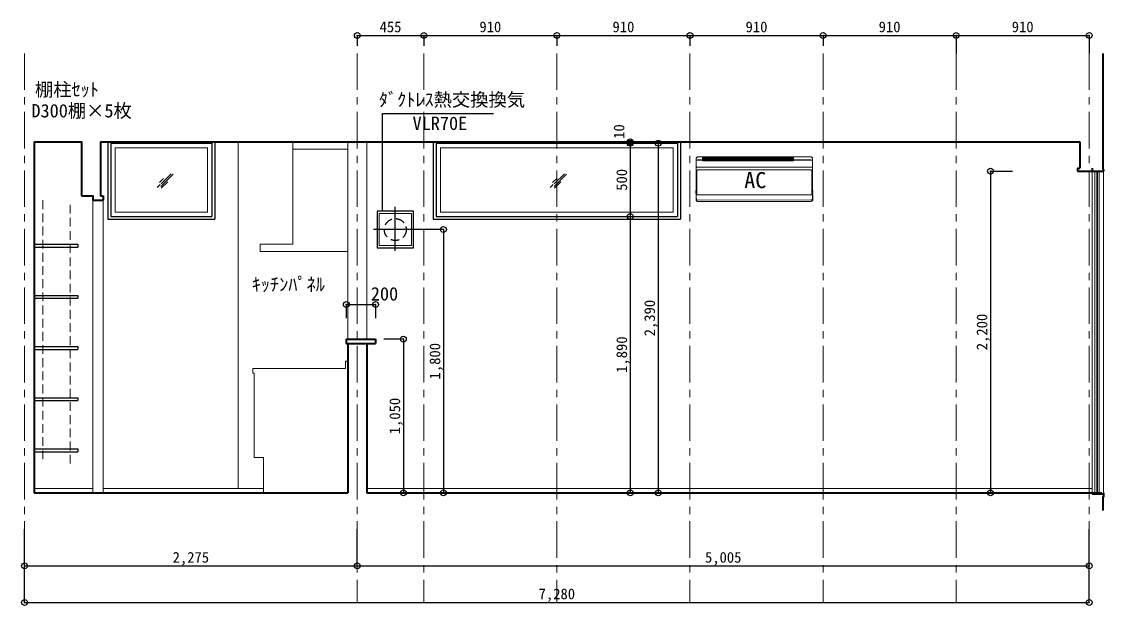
# Model space of a CAD drawing. Units: millimetres at full size, sheet at 1:50. Extents: x -31113 to 29332, y -20209 to 31249.
# Drawn here: x 16286 to 23683, y 2433 to 6425 of the extents above; entities that cross this region are included whole.
import ezdxf
from ezdxf.enums import TextEntityAlignment as Align

# ---------------------------------------------------------------- set-up
doc = ezdxf.new("R2010")
doc.units = ezdxf.units.MM
doc.header["$LTSCALE"] = 50
doc.header["$PDMODE"] = 32
doc.header["$PDSIZE"] = 40
doc.linetypes.add('CHAIN1', pattern=[8, 5, -1, 1, -1])
doc.linetypes.add('DASHED1', pattern=[1.8, 1.2, -0.6])
for name, color, linetype, lineweight in [('B-1_通り芯・通り番号', 1, 'CHAIN1', 18), ('B-2_柱(黄)', 4, 'Continuous', 9), ('B-3_仕上線(黄)', 3, 'Continuous', 40), ('B-4_下地・間柱(水色)', 4, 'DASHED1', 9), ('B-6_住宅設備・造作', 1, 'Continuous', 18), ('B-A_文字', 7, 'Continuous', 25), ('B-F_寸法・方位', 7, 'Continuous', 25)]:
    doc.layers.add(name, color=color, linetype=linetype, lineweight=lineweight)
doc.styles.add('ＭＳ ゴシック', font='')
doc.styles.get('ＭＳ ゴシック').set_extended_font_data('MS Gothic')

msp = doc.modelspace()

# ---------------------------------------------------------------- linework, layer by layer
at = {"layer": 'B-1_通り芯・通り番号'}
for p, q in [((16306.34, 6208.04), (16306.34, 2453.29)), ((16306.34, 6208.04), (16306.34, 2453.29)), ((18581.34, 6208.04), (18581.34, 2453.29)), ((19036.34, 6208.04), (19036.34, 2453.29)), ((19946.34, 6208.04), (19946.34, 2453.29)), ((20856.34, 6208.04), (20856.34, 2453.29)), ((21766.34, 6208.04), (21766.34, 2453.29)), ((22676.34, 6208.04), (22676.34, 2453.29)), ((23586.34, 6208.04), (23586.34, 2453.29))]:
    msp.add_line(p, q, dxfattribs=at)
at = {"layer": 'B-2_柱(黄)'}
for p, q in [((17256.88, 5353.2), (17228.64, 5324.97)), ((17323.55, 5382.78), (17238.57, 5297.8)), ((17309.03, 5384.93), (17239.34, 5315.24)), ((17285.38, 5330.62), (17241.55, 5286.79)), ((19945.55, 5353.2), (19917.31, 5324.97)), ((20012.22, 5382.78), (19927.24, 5297.8)), ((19997.7, 5384.93), (19928.01, 5315.24)), ((19974.04, 5330.62), (19930.21, 5286.79)), ((17233.22, 5311.8), (17211.98, 5290.56)), ((19921.89, 5311.8), (19900.65, 5290.56))]:
    msp.add_line(p, q, dxfattribs=at)
at = {"layer": 'B-3_仕上線(黄)'}
for p, q in [((23678.84, 6208.04), (23678.84, 5414.87)), ((16371.34, 5603.29), (16371.34, 3203.29)), ((16371.34, 5603.29), (16371.34, 3203.29)), ((16826.34, 5603.29), (16826.34, 5233.29)), ((16826.34, 5603.29), (23521.34, 5603.29)), ((23521.34, 5603.29), (23521.34, 5423.29)), ((23506.34, 5423.29), (23521.34, 5423.29)), ((23506.34, 5423.29), (23506.34, 5403.29)), ((23506.34, 5403.29), (23682.84, 5403.29)), ((23606.34, 5423.29), (23606.34, 5403.29)), ((23682.84, 5413.8), (23678.84, 5414.87)), ((23682.84, 5413.8), (23682.84, 5403.29)), ((16773.97, 5203.29), (16843.97, 5203.29)), ((16826.34, 5233.29), (16843.97, 5233.29)), ((16843.97, 5233.29), (16843.97, 5203.29)), ((18506.34, 4253.29), (18506.34, 4223.29)), ((18506.34, 4253.29), (18706.34, 4253.29)), ((18506.34, 4223.29), (18706.34, 4223.29)), ((18516.34, 4223.29), (18516.34, 3203.29)), ((18646.34, 4223.29), (18646.34, 3203.29)), ((18706.34, 4253.29), (18706.34, 4223.29)), ((16371.34, 3203.29), (17204.63, 3203.29)), ((17204.63, 3203.29), (18516.34, 3203.29)), ((18646.34, 3203.29), (23671.34, 3203.29)), ((23606.34, 3203.29), (23606.34, 3196.95)), ((23606.34, 3196.95), (23682.84, 3196.95)), ((23632.63, 3203.33), (23632.63, 3196.95)), ((23649.82, 3203.33), (23649.82, 3196.95)), ((23682.84, 3203.29), (23682.84, 3173.79))]:
    msp.add_line(p, q, dxfattribs=at)
at = {"layer": 'B-3_仕上線(黄)', "color": 1, "lineweight": 18}
for p, q in [((23606.34, 5403.29), (23606.34, 3203.29)), ((23682.84, 5403.29), (23682.84, 3196.95)), ((23625.3, 5398.86), (23625.3, 3199.81)), ((23637.63, 5398.86), (23625.3, 5398.86)), ((23637.63, 3199.81), (23637.63, 5398.86)), ((23642.49, 5398.86), (23642.49, 3199.81)), ((23654.83, 3199.81), (23654.83, 5398.86)), ((16773.97, 5203.29), (16773.97, 3203.29)), ((16843.97, 5203.29), (16843.97, 3203.29)), ((23625.3, 3199.81), (23637.63, 3199.81)), ((23642.49, 3199.81), (23654.83, 3199.81))]:
    msp.add_line(p, q, dxfattribs=at)
at = {"layer": 'B-3_仕上線(黄)'}
for points in [[(16371.34, 5603.29), (16696.34, 5603.29), (16696.34, 5233.29)], [(16696.34, 5233.29), (16773.97, 5233.29), (16773.97, 5203.29)], [(23682.84, 3173.79), (23678.84, 3173.79), (23678.84, 3081.47)]]:
    msp.add_lwpolyline(points, dxfattribs=at)
at = {"layer": 'B-4_下地・間柱(水色)', "linetype": 'Continuous'}
for p, q in [((18516.34, 4253.29), (18516.34, 5603.29)), ((18646.34, 4253.29), (18646.34, 5603.29))]:
    msp.add_line(p, q, dxfattribs=at)
at = {"layer": 'B-4_下地・間柱(水色)'}
for p, q in [((16432.22, 5203.29), (16432.22, 3403.29)), ((16617.37, 3403.29), (16617.37, 5203.29))]:
    msp.add_line(p, q, dxfattribs=at)
at = {"layer": 'B-6_住宅設備・造作', "color": 4, "lineweight": 9}
for p, q in [((17766.34, 3233.29), (17766.34, 5603.29)), ((18141.34, 5603.29), (18141.34, 4903.29)), ((18141.34, 5553.29), (18516.34, 5553.29)), ((17916.34, 4903.29), (18141.34, 4903.29)), ((18501.34, 4103.29), (18516.34, 4103.29)), ((18501.34, 4103.29), (18501.34, 4053.29)), ((17866.34, 4053.29), (18501.34, 4053.29))]:
    msp.add_line(p, q, dxfattribs=at)
at = {"layer": 'B-6_住宅設備・造作'}
for p, q in [((20898.72, 5490.61), (20898.72, 5425.51)), ((20898.72, 5490.61), (20898.72, 5425.51)), ((20908.6, 5500.38), (20898.74, 5490.63)), ((20907.56, 5500.38), (21684.48, 5500.38)), ((20907.56, 5500.38), (21684.48, 5500.38)), ((20908.16, 5478), (20909.23, 5478.02)), ((20908.16, 5478), (20908.45, 5478)), ((20908.75, 5480.35), (20940.77, 5480.35)), ((20940.27, 5478.02), (20908.94, 5478.02)), ((20940.77, 5499.88), (20940.77, 5477.49)), ((20940.77, 5494.59), (20941.29, 5494.59)), ((20941.29, 5493.65), (20940.77, 5493.65)), ((20946.21, 5475.59), (20940.86, 5475.69)), ((20941.29, 5500.38), (20941.29, 5475.69)), ((20943.99, 5500.38), (20944.19, 5481.62)), ((21561.02, 5499.23), (20944, 5499.23)), ((21560.99, 5496.49), (20944.03, 5496.49)), ((20944.07, 5493.11), (20992.49, 5493.11)), ((21560.94, 5491.96), (20944.08, 5491.96)), ((20944.17, 5483.03), (20948.39, 5483.03)), ((20946.07, 5499.23), (20946.07, 5499.23)), ((20946.19, 5483.03), (20946.19, 5483.03)), ((20946.19, 5479.64), (21558.84, 5479.64)), ((20946.7, 5483.03), (20946.7, 5479.69)), ((20946.7, 5472.27), (20946.7, 5475.08)), ((20948.42, 5483.67), (20948.21, 5479.64)), ((20959.49, 5484.14), (20948.92, 5484.14)), ((20960.21, 5479.64), (20959.99, 5483.67)), ((20960.03, 5483.03), (20962.22, 5483.03)), ((20960.1, 5481.58), (20964.22, 5481.58)), ((20967.43, 5488.88), (20963.51, 5488.88)), ((20964.27, 5487.58), (20964.27, 5479.64)), ((20966.72, 5486.45), (20966.72, 5485.53)), ((20968.73, 5487.24), (20992.49, 5487.24)), ((20968.73, 5481.07), (20992.49, 5481.07)), ((21534.57, 5486.48), (20970.44, 5486.48)), ((20997.2, 5488.88), (20993.79, 5488.88)), ((20997.2, 5482.71), (20993.79, 5482.71)), ((20997.15, 5494.69), (20993.84, 5494.69)), ((20997.05, 5497.76), (20993.94, 5497.76)), ((20994.5, 5491.96), (20994.49, 5492.47)), ((20994.49, 5492.47), (20994.49, 5492.47)), ((20994.49, 5491.96), (20994.49, 5492.47)), ((20994.49, 5479.69), (20994.49, 5480.29)), ((20994.5, 5479.69), (20994.49, 5480.29)), ((20996.5, 5480.29), (20996.49, 5479.69)), ((20996.5, 5492.47), (20996.5, 5492.47)), ((20996.5, 5491.96), (20996.5, 5492.47)), ((20996.5, 5492.47), (20996.5, 5492.47)), ((20996.5, 5479.69), (20996.5, 5480.29)), ((20998.5, 5493.11), (21042.78, 5493.11)), ((20998.5, 5487.24), (21042.78, 5487.24)), ((20998.5, 5481.07), (21042.78, 5481.07)), ((21047.35, 5497.76), (21042.88, 5497.76)), ((21047.5, 5488.88), (21044.08, 5488.88)), ((21047.5, 5482.71), (21044.08, 5482.71)), ((21047.44, 5494.69), (21044.14, 5494.69)), ((21044.79, 5492.47), (21044.79, 5492.47)), ((21044.79, 5492.47), (21044.79, 5492.47)), ((21044.79, 5492.47), (21044.79, 5491.96)), ((21044.79, 5480.29), (21044.79, 5479.69)), ((21044.79, 5479.69), (21044.79, 5480.29)), ((21044.87, 5497.43), (21044.87, 5496.54)), ((21046.79, 5480.29), (21046.78, 5479.69)), ((21046.79, 5492.47), (21046.79, 5491.96)), ((21046.79, 5492.47), (21046.79, 5492.47)), ((21046.79, 5492.47), (21046.79, 5491.96)), ((21046.79, 5480.29), (21046.79, 5479.69)), ((21048.8, 5493.11), (21091.57, 5493.11)), ((21048.8, 5487.24), (21091.57, 5487.24)), ((21048.8, 5481.07), (21091.57, 5481.07)), ((21092.87, 5488.88), (21097.46, 5488.88)), ((21092.87, 5482.71), (21096.29, 5482.71)), ((21092.93, 5494.69), (21097.47, 5494.69)), ((21093.02, 5497.76), (21097.49, 5497.76)), ((21093.58, 5492.47), (21093.58, 5492.47)), ((21093.58, 5492.47), (21093.58, 5492.47)), ((21093.58, 5492.47), (21093.58, 5491.96)), ((21093.59, 5479.69), (21093.58, 5480.29)), ((21093.58, 5480.29), (21093.58, 5479.69)), ((21095.5, 5496.54), (21095.5, 5497.43)), ((21095.5, 5492.27), (21095.5, 5494.07)), ((21095.5, 5491.96), (21095.5, 5492.06)), ((21095.5, 5486.48), (21095.5, 5488.1)), ((21095.58, 5492.47), (21095.58, 5491.96)), ((21095.58, 5492.47), (21095.58, 5492.47)), ((21095.58, 5492.47), (21095.58, 5491.96)), ((21095.58, 5480.29), (21095.58, 5479.69)), ((21095.58, 5480.29), (21095.58, 5479.69)), ((21097.59, 5493.11), (21140.37, 5493.11)), ((21097.59, 5487.24), (21140.37, 5487.24)), ((21097.59, 5481.07), (21140.37, 5481.07)), ((21141.22, 5488.82), (21140.5, 5488.88)), ((21145.08, 5488.88), (21140.5, 5488.88)), ((21141.89, 5488.65), (21141.22, 5488.82)), ((21145.08, 5482.71), (21141.67, 5482.71)), ((21145.03, 5494.69), (21141.72, 5494.69)), ((21146.28, 5497.76), (21141.82, 5497.76)), ((21142.32, 5488.39), (21141.89, 5488.65)), ((21142.46, 5488.1), (21142.32, 5488.39)), ((21142.38, 5491.96), (21142.37, 5492.47)), ((21142.37, 5491.96), (21142.37, 5492.47)), ((21142.37, 5492.47), (21142.37, 5492.47)), ((21142.37, 5479.69), (21142.37, 5480.29)), ((21142.38, 5479.69), (21142.37, 5480.29)), ((21142.46, 5488.1), (21142.46, 5486.48)), ((21144.3, 5497.43), (21144.3, 5496.54)), ((21144.38, 5480.29), (21144.37, 5479.69)), ((21144.38, 5492.47), (21144.38, 5492.47)), ((21144.38, 5492.47), (21144.38, 5492.47)), ((21144.38, 5491.96), (21144.38, 5492.47)), ((21144.38, 5479.69), (21144.38, 5480.29)), ((21146.38, 5493.11), (21190.91, 5493.11)), ((21146.38, 5487.24), (21190.91, 5487.24)), ((21146.38, 5481.07), (21190.91, 5481.07)), ((21192.21, 5488.88), (21195.63, 5488.88)), ((21192.21, 5482.71), (21195.63, 5482.71)), ((21192.27, 5494.69), (21195.57, 5494.69)), ((21192.36, 5497.76), (21195.48, 5497.76)), ((21192.92, 5491.96), (21192.92, 5492.47)), ((21192.92, 5492.47), (21192.92, 5492.47)), ((21192.92, 5491.96), (21192.92, 5492.47)), ((21192.92, 5479.69), (21192.92, 5480.29)), ((21192.92, 5479.69), (21192.92, 5480.29)), ((21194.92, 5492.47), (21194.92, 5492.47)), ((21194.92, 5491.96), (21194.92, 5492.47)), ((21194.92, 5492.47), (21194.92, 5492.47)), ((21194.92, 5479.69), (21194.92, 5480.29)), ((21194.92, 5480.29), (21194.92, 5479.69)), ((21196.93, 5493.11), (21240.45, 5493.11)), ((21196.93, 5487.24), (21240.45, 5487.24)), ((21196.93, 5481.07), (21240.45, 5481.07)), ((21240.63, 5487.05), (21240.45, 5487.24)), ((21240.82, 5486.48), (21240.63, 5487.05)), ((21248.12, 5486.7), (21241.73, 5486.7)), ((21247.45, 5480.53), (21241.73, 5480.53)), ((21248.11, 5492.58), (21241.79, 5492.58)), ((21255.06, 5480.27), (21247.88, 5480.27)), ((21247.95, 5480.27), (21247.95, 5479.69)), ((21247.96, 5479.69), (21247.96, 5480.27)), ((21248.2, 5497.76), (21254.74, 5497.76)), ((21249.4, 5488.88), (21253.54, 5488.88)), ((21249.46, 5494.69), (21253.48, 5494.69)), ((21253.3, 5479.96), (21249.64, 5479.96)), ((21250.18, 5497.43), (21250.18, 5497.43)), ((21252.76, 5497.43), (21252.76, 5497.43)), ((21254.09, 5486.64), (21253.47, 5486.48)), ((21253.72, 5479.89), (21253.47, 5479.96)), ((21253.9, 5479.69), (21253.72, 5479.89)), ((21254.82, 5486.7), (21254.09, 5486.64)), ((21254.82, 5486.7), (21261.22, 5486.7)), ((21254.83, 5492.58), (21261.16, 5492.58)), ((21254.98, 5480.27), (21254.98, 5479.69)), ((21254.99, 5479.69), (21254.99, 5480.27)), ((21255.25, 5480.46), (21255.06, 5480.27)), ((21255.49, 5480.53), (21255.25, 5480.46)), ((21255.49, 5480.53), (21261.22, 5480.53)), ((21262.29, 5480.85), (21262.09, 5480.17)), ((21262.49, 5481.07), (21262.29, 5480.85)), ((21306.01, 5493.11), (21262.49, 5493.11)), ((21306.01, 5487.24), (21262.49, 5487.24)), ((21306.01, 5481.07), (21262.49, 5481.07)), ((21310.73, 5488.88), (21307.31, 5488.88)), ((21310.73, 5482.71), (21307.31, 5482.71)), ((21310.67, 5494.69), (21307.37, 5494.69)), ((21310.58, 5497.76), (21307.46, 5497.76)), ((21308.02, 5492.47), (21308.02, 5492.47)), ((21308.02, 5492.47), (21308.03, 5491.96)), ((21308.02, 5491.96), (21308.02, 5492.47)), ((21308.02, 5479.69), (21308.02, 5480.29)), ((21308.02, 5480.29), (21308.03, 5479.69)), ((21310.02, 5492.47), (21310.02, 5492.47)), ((21310.02, 5492.47), (21310.02, 5492.47)), ((21310.02, 5491.96), (21310.02, 5492.47)), ((21310.02, 5479.69), (21310.02, 5480.29)), ((21310.02, 5479.69), (21310.02, 5480.29)), ((21356.56, 5493.11), (21312.03, 5493.11)), ((21356.56, 5487.24), (21312.03, 5487.24)), ((21356.56, 5481.07), (21312.03, 5481.07)), ((21356.66, 5497.76), (21361.13, 5497.76)), ((21357.86, 5488.88), (21362.44, 5488.88)), ((21357.86, 5482.71), (21361.28, 5482.71)), ((21357.92, 5494.69), (21361.22, 5494.69)), ((21358.57, 5491.96), (21358.57, 5492.47)), ((21358.57, 5492.47), (21358.57, 5492.47)), ((21358.57, 5492.47), (21358.57, 5491.96)), ((21358.57, 5479.69), (21358.57, 5480.29)), ((21358.57, 5480.29), (21358.57, 5479.69)), ((21358.65, 5497.43), (21358.65, 5496.54)), ((21360.48, 5488.1), (21360.48, 5486.48)), ((21360.56, 5479.69), (21360.57, 5480.29)), ((21360.57, 5492.47), (21360.57, 5492.47)), ((21360.57, 5492.47), (21360.57, 5492.47)), ((21360.57, 5491.96), (21360.57, 5492.47)), ((21360.57, 5479.69), (21360.57, 5480.29)), ((21405.35, 5493.11), (21362.58, 5493.11)), ((21405.35, 5487.24), (21362.58, 5487.24)), ((21405.35, 5481.07), (21362.58, 5481.07)), ((21409.92, 5497.76), (21405.46, 5497.76)), ((21410.01, 5494.69), (21405.47, 5494.69)), ((21406.21, 5488.82), (21405.48, 5488.88)), ((21410.07, 5488.88), (21405.48, 5488.88)), ((21406.87, 5488.65), (21406.21, 5488.82)), ((21410.07, 5482.71), (21406.65, 5482.71)), ((21407.31, 5488.39), (21406.87, 5488.65)), ((21407.44, 5488.1), (21407.31, 5488.39)), ((21407.36, 5480.29), (21407.36, 5479.69)), ((21407.36, 5480.29), (21407.36, 5479.69)), ((21407.44, 5496.54), (21407.44, 5497.43)), ((21407.44, 5492.27), (21407.44, 5494.07)), ((21407.44, 5486.48), (21407.44, 5488.1)), ((21409.36, 5492.47), (21409.36, 5491.96)), ((21409.36, 5492.47), (21409.36, 5492.47)), ((21409.36, 5480.29), (21409.36, 5479.69)), ((21409.36, 5479.69), (21409.36, 5480.29)), ((21454.15, 5493.11), (21411.37, 5493.11)), ((21454.14, 5487.24), (21411.37, 5487.24)), ((21454.14, 5481.07), (21411.37, 5481.07)), ((21455.45, 5488.88), (21458.86, 5488.88)), ((21455.45, 5482.71), (21458.86, 5482.71)), ((21455.5, 5494.69), (21458.8, 5494.69)), ((21455.59, 5497.76), (21460.06, 5497.76)), ((21456.15, 5492.47), (21456.15, 5491.96)), ((21456.15, 5492.47), (21456.15, 5492.47)), ((21456.15, 5492.47), (21456.15, 5492.47)), ((21456.15, 5480.29), (21456.16, 5479.69)), ((21456.15, 5480.29), (21456.15, 5479.69)), ((21458.07, 5497.43), (21458.07, 5496.54)), ((21458.15, 5491.96), (21458.15, 5492.47)), ((21458.15, 5492.47), (21458.15, 5492.47)), ((21458.15, 5492.47), (21458.15, 5491.96)), ((21458.15, 5480.29), (21458.15, 5479.69)), ((21458.15, 5479.69), (21458.15, 5480.29)), ((21504.44, 5493.11), (21460.16, 5493.11)), ((21504.44, 5487.24), (21460.16, 5487.24)), ((21504.44, 5481.07), (21460.16, 5481.07)), ((21505.74, 5488.88), (21509.16, 5488.88)), ((21505.74, 5482.71), (21509.16, 5482.71)), ((21505.8, 5494.69), (21509.1, 5494.69)), ((21505.89, 5497.76), (21509.01, 5497.76)), ((21506.45, 5492.47), (21506.45, 5492.47)), ((21506.45, 5491.96), (21506.45, 5492.47)), ((21506.45, 5479.69), (21506.45, 5480.29)), ((21506.45, 5480.29), (21506.45, 5479.69)), ((21508.44, 5479.69), (21508.45, 5480.29)), ((21508.45, 5492.47), (21508.45, 5492.47)), ((21508.45, 5491.96), (21508.45, 5492.47)), ((21508.45, 5492.47), (21508.45, 5492.47)), ((21508.45, 5479.69), (21508.45, 5480.29)), ((21560.96, 5493.11), (21510.46, 5493.11)), ((21536.29, 5487.24), (21510.46, 5487.24)), ((21534.21, 5481.07), (21510.46, 5481.07)), ((21537.6, 5488.88), (21541.51, 5488.88)), ((21538.3, 5486.45), (21538.3, 5485.53)), ((21540.75, 5487.58), (21540.75, 5479.64)), ((21544.92, 5481.58), (21540.81, 5481.58)), ((21545, 5483.03), (21542.8, 5483.03)), ((21544.82, 5479.64), (21545.03, 5483.67)), ((21545.53, 5484.14), (21556.1, 5484.14)), ((21556.6, 5483.67), (21556.81, 5479.64)), ((21560.85, 5483.03), (21556.63, 5483.03)), ((21558.32, 5483.03), (21558.32, 5479.69)), ((21558.32, 5472.27), (21558.32, 5475.08)), ((21558.81, 5475.59), (21564.16, 5475.69)), ((21558.83, 5483.03), (21558.83, 5483.03)), ((21561.03, 5500.38), (21560.84, 5481.62)), ((21563.73, 5500.38), (21563.73, 5475.69)), ((21564.25, 5494.59), (21563.73, 5494.59)), ((21563.73, 5493.65), (21564.25, 5493.65)), ((21564.25, 5499.88), (21564.25, 5477.49)), ((21684.28, 5480.35), (21564.25, 5480.35)), ((21683.79, 5478.02), (21564.75, 5478.02)), ((21684.86, 5478), (21683.79, 5478.02)), ((21694.29, 5490.63), (21684.42, 5500.38)), ((21684.86, 5478), (21684.57, 5478)), ((21694.3, 5490.61), (21694.3, 5425.51)), ((21694.3, 5490.61), (21694.3, 5425.51)), ((20898.41, 5406.96), (20898.45, 5424.31)), ((20898.41, 5406.96), (20898.45, 5424.31)), ((20898.41, 5406.96), (20898.72, 5406.49)), ((20898.72, 5425.51), (20898.45, 5424.31)), ((20898.47, 5270.21), (20898.72, 5406.49)), ((20898.47, 5270.21), (20898.72, 5406.49)), ((20902.34, 5429.35), (20899.27, 5426.28)), ((20903.74, 5240.15), (20903.74, 5406.45)), ((21688.63, 5430.24), (20904.32, 5430.16)), ((20908.01, 5411.76), (20904.47, 5408.22)), ((21683.25, 5412.57), (20909.78, 5412.49)), ((21563.07, 5472.27), (20941.95, 5472.27)), ((21250.96, 5472.5), (21250.87, 5472.29)), ((21250.87, 5472.27), (21250.87, 5472.29)), ((21251.17, 5472.59), (21250.96, 5472.5)), ((21251.77, 5472.59), (21251.17, 5472.59)), ((21251.17, 5472.59), (21251.17, 5472.59)), ((21251.77, 5472.59), (21251.77, 5472.59)), ((21252.07, 5472.29), (21252.07, 5472.27)), ((21685.01, 5411.76), (21688.55, 5408.22)), ((21689.28, 5240.15), (21689.28, 5406.45)), ((21690.6, 5429.42), (21693.75, 5426.28)), ((21694.58, 5424.31), (21694.3, 5425.51)), ((21694.3, 5406.49), (21694.61, 5406.96)), ((21694.55, 5270.21), (21694.3, 5406.49)), ((21694.55, 5270.21), (21694.3, 5406.49)), ((21694.61, 5406.96), (21694.58, 5424.31)), ((21694.61, 5406.96), (21694.58, 5424.31)), ((20897.41, 5270.21), (20896.4, 5269.21)), ((20896.4, 5269.21), (20896.4, 5250.29)), ((20896.4, 5269.21), (20896.4, 5250.29)), ((20897.41, 5270.21), (20898.63, 5270.21)), ((20897.41, 5270.21), (20898.63, 5270.21)), ((20898.32, 5249.29), (20898.62, 5253.05)), ((20898.62, 5253.05), (20898.63, 5270.21)), ((21695.62, 5270.21), (21694.39, 5270.21)), ((21695.62, 5270.21), (21694.39, 5270.21)), ((21694.4, 5253.05), (21694.39, 5270.21)), ((21694.71, 5249.29), (21694.4, 5253.05)), ((21696.62, 5269.21), (21695.62, 5270.21)), ((21696.62, 5269.21), (21696.62, 5250.29)), ((21696.62, 5269.21), (21696.62, 5250.29)), ((20896.4, 5250.29), (20897.41, 5249.29)), ((20897.41, 5249.29), (20898.19, 5249.29)), ((20897.41, 5249.29), (20898.32, 5249.29)), ((20898.19, 5247.39), (20897.51, 5230.68)), ((20897.51, 5230.68), (20897.72, 5227.76)), ((20897.72, 5227.76), (20897.52, 5204.57)), ((20897.72, 5227.76), (20897.52, 5204.57)), ((20897.52, 5204.57), (20903.74, 5197.25)), ((20898.19, 5247.39), (20898.19, 5249.29)), ((20898.19, 5247.39), (20898.19, 5249.29)), ((20898.32, 5249.29), (20898.88, 5246.91)), ((20898.99, 5242.89), (20903.74, 5240.15)), ((21689.28, 5240.23), (20903.74, 5240.15)), ((20903.74, 5205.47), (21689.26, 5205.55)), ((20903.74, 5197.25), (20903.74, 5205.47)), ((20903.74, 5197.25), (20907.56, 5195.38)), ((20907.56, 5195.38), (21685.46, 5195.38)), ((21021.27, 5195.08), (21040.28, 5195.08)), ((21546.88, 5195.08), (21490.67, 5195.08)), ((21548.58, 5195.08), (21546.88, 5195.08)), ((21689.28, 5197.25), (21685.46, 5195.38)), ((21689.28, 5197.25), (21685.46, 5195.38)), ((21694.04, 5242.89), (21689.28, 5240.15)), ((21689.28, 5197.25), (21689.28, 5205.47)), ((21689.28, 5197.25), (21695.51, 5204.57)), ((21694.14, 5246.91), (21694.71, 5249.29)), ((21695.62, 5249.29), (21694.71, 5249.29)), ((21695.62, 5249.29), (21694.83, 5249.29)), ((21694.83, 5247.39), (21694.83, 5249.29)), ((21694.83, 5247.39), (21694.83, 5249.29)), ((21695.51, 5230.68), (21694.83, 5247.39)), ((21695.3, 5227.76), (21695.51, 5230.68)), ((21695.3, 5227.76), (21695.51, 5204.57)), ((21695.3, 5227.76), (21695.51, 5204.57)), ((21695.62, 5249.29), (21696.62, 5250.29))]:
    msp.add_line(p, q, dxfattribs=at)
for points in [[(21096.07, 5488.65), (21095.64, 5488.39), (21095.5, 5488.1)], [(21097.46, 5488.88), (21096.73, 5488.82), (21096.07, 5488.65)], [(21240.85, 5480.17), (21240.65, 5480.85), (21240.45, 5481.07)], [(21247.88, 5480.27), (21247.7, 5480.46), (21247.45, 5480.53)], [(21249.48, 5486.48), (21248.85, 5486.64), (21248.12, 5486.7)], [(21249.47, 5479.96), (21249.22, 5479.89), (21249.04, 5479.69)], [(21262.49, 5487.24), (21262.31, 5487.05), (21262.12, 5486.48)], [(21361.05, 5488.65), (21360.62, 5488.39), (21360.48, 5488.1)], [(21362.44, 5488.88), (21361.72, 5488.82), (21361.05, 5488.65)], [(21252.07, 5472.29), (21251.98, 5472.5), (21251.77, 5472.59)], [(20903.74, 5197.25), (20907.56, 5195.38), (21685.46, 5195.38)]]:
    msp.add_lwpolyline(points, dxfattribs=at)
at = {"layer": 'B-6_住宅設備・造作', "color": 4, "lineweight": 9}
for points in [[(17916.34, 4903.29), (17916.34, 4853.29), (18516.34, 4853.29)], [(17866.34, 4053.29), (17866.34, 4020.94), (17876.34, 4020.94), (17876.34, 3444.29), (17939.34, 3444.29), (17939.34, 3203.29)]]:
    msp.add_lwpolyline(points, dxfattribs=at)
at = {"layer": 'B-6_住宅設備・造作'}
for centre, radius, start, end in [((20908.54, 5490.58), 9.8, 89.64121, 179.71645), ((20908.75, 5470.35), 10.01, 90, 180), ((20908.94, 5468.02), 10.01, 90, 180.03793), ((20908.45, 5477.57), 0.434, 90.00266, 93.159), ((20940.27, 5499.88), 0.5, 0, 90), ((20940.26, 5477.51), 0.516, 358.24533, 87.95311), ((19479.99, 5415.64), 1462.1, 2.25763, 2.42466), ((20946.19, 5481.64), 2, 180.6024, 270), ((20946.2, 5475.08), 0.5, 0, 89.16273), ((20948.92, 5483.64), 0.5, 90, 176.96858), ((20959.49, 5483.64), 0.5, 3.03142, 90), ((20962.28, 5478.77), 4.26, 72.51174, 90.72124), ((20963.62, 5486.19), 2.69, 92.2691, 118.69141), ((20963.15, 5481.45), 1.44, 38.57106, 73.56901), ((20970.44, 5478.76), 7.72, 89.95499, 142.65953), ((20966.72, 5500.38), 0.5, 0, 180), ((20967.32, 5486.19), 2.69, 61.30987, 87.72961), ((20970.72, 5500.38), 0.5, 0, 180), ((20974.73, 5500.38), 0.5, 0, 180), ((20994.16, 5494.57), 3.19, 93.98398, 119.84437), ((20993.99, 5491.82), 2.87, 92.84675, 119.1017), ((20993.89, 5486.19), 2.69, 92.27039, 118.69013), ((20993.89, 5480.02), 2.69, 92.27039, 118.69013), ((20996.83, 5494.57), 3.19, 60.15563, 86.01602), ((20997, 5491.82), 2.87, 60.8983, 87.15325), ((20997.1, 5486.19), 2.69, 61.30987, 87.72961), ((20997.1, 5480.02), 2.69, 61.30987, 87.72961), ((21044.28, 5491.82), 2.87, 92.84675, 119.1017), ((21044.19, 5486.19), 2.69, 92.27039, 118.69013), ((21044.19, 5480.02), 2.69, 92.27039, 118.69013), ((21047.13, 5494.57), 3.19, 60.15563, 86.01602), ((21047.3, 5491.82), 2.87, 60.8983, 87.15325), ((21047.39, 5486.19), 2.69, 61.30987, 87.72961), ((21047.39, 5480.02), 2.69, 61.30987, 87.72961), ((21093.24, 5494.57), 3.19, 93.98398, 119.84437), ((21093.07, 5491.82), 2.87, 92.84675, 119.1017), ((21092.98, 5486.19), 2.69, 92.27039, 118.69013), ((21092.98, 5480.02), 2.69, 92.27039, 118.69013), ((21096.18, 5480.02), 2.69, 61.30987, 87.72961), ((21142.04, 5494.57), 3.19, 93.98398, 119.84437), ((21141.87, 5491.82), 2.87, 92.84675, 119.1017), ((21141.77, 5480.02), 2.69, 92.27039, 118.69013), ((21144.88, 5491.82), 2.87, 60.8983, 87.15325), ((21144.98, 5486.19), 2.69, 61.30987, 87.72961), ((21144.98, 5480.02), 2.69, 61.30987, 87.72961), ((21192.58, 5494.57), 3.19, 93.98398, 119.84437), ((21192.41, 5491.82), 2.87, 92.84675, 119.1017), ((21192.32, 5486.19), 2.69, 92.27039, 118.69013), ((21192.32, 5480.02), 2.69, 92.27039, 118.69013), ((21195.26, 5494.57), 3.19, 60.15563, 86.01602), ((21195.43, 5491.82), 2.87, 60.8983, 87.15325), ((21195.52, 5486.19), 2.69, 61.30987, 87.72961), ((21195.52, 5480.02), 2.69, 61.30987, 87.72961), ((21249.6, 5491.82), 2.87, 92.84672, 119.10171), ((21249.51, 5486.19), 2.69, 92.27039, 118.69013), ((21249.63, 5471.02), 8.94, 89.92792, 91.00986), ((21253.32, 5471.04), 8.92, 88.98904, 90.07318), ((21253.34, 5491.82), 2.87, 60.8983, 87.15328), ((21253.43, 5486.19), 2.69, 61.30987, 87.72961), ((21279, 5500.38), 0.5, 0, 180), ((21283, 5500.38), 0.5, 0, 180), ((21287, 5500.38), 0.5, 0, 180), ((21307.68, 5494.57), 3.19, 93.98398, 119.84437), ((21307.51, 5491.82), 2.87, 92.84675, 119.1017), ((21307.42, 5486.19), 2.69, 92.27039, 118.69013), ((21307.42, 5480.02), 2.69, 92.27039, 118.69013), ((21310.36, 5494.57), 3.19, 60.15563, 86.01602), ((21310.53, 5491.82), 2.87, 60.8983, 87.15325), ((21310.62, 5486.19), 2.69, 61.30987, 87.72961), ((21310.62, 5480.02), 2.69, 61.30987, 87.72961), ((21358.06, 5491.82), 2.87, 92.84675, 119.1017), ((21357.97, 5486.19), 2.69, 92.27039, 118.69013), ((21357.97, 5480.02), 2.69, 92.27039, 118.69013), ((21360.9, 5494.57), 3.19, 60.15563, 86.01602), ((21361.08, 5491.82), 2.87, 60.8983, 87.15325), ((21361.17, 5480.02), 2.69, 61.30987, 87.72961), ((21406.76, 5480.02), 2.69, 92.27039, 118.69013), ((21409.7, 5494.57), 3.19, 60.15563, 86.01602), ((21409.87, 5491.82), 2.87, 60.8983, 87.15325), ((21409.96, 5486.19), 2.69, 61.30987, 87.72961), ((21409.96, 5480.02), 2.69, 61.30987, 87.72961), ((21455.82, 5494.57), 3.19, 93.98398, 119.84437), ((21455.65, 5491.82), 2.87, 92.84675, 119.1017), ((21455.55, 5486.19), 2.69, 92.27039, 118.69013), ((21455.55, 5480.02), 2.69, 92.27039, 118.69013), ((21458.66, 5491.82), 2.87, 60.8983, 87.15325), ((21458.75, 5486.19), 2.69, 61.30987, 87.72961), ((21458.75, 5480.02), 2.69, 61.30987, 87.72961), ((21506.11, 5494.57), 3.19, 93.98398, 119.84437), ((21505.94, 5491.82), 2.87, 92.84675, 119.1017), ((21505.85, 5486.19), 2.69, 92.27039, 118.69013), ((21505.85, 5480.02), 2.69, 92.27039, 118.69013), ((21508.79, 5494.57), 3.19, 60.15563, 86.01602), ((21508.96, 5491.82), 2.87, 60.8983, 87.15325), ((21509.05, 5486.19), 2.69, 61.30987, 87.72961), ((21509.05, 5480.02), 2.69, 61.30987, 87.72961), ((21528.22, 5500.38), 0.5, 0, 180), ((21532.22, 5500.38), 0.5, 0, 180), ((21534.58, 5478.76), 7.72, 37.34047, 90.04501), ((21536.22, 5500.38), 0.5, 0, 180), ((21537.7, 5486.19), 2.69, 92.27039, 118.69013), ((21541.87, 5481.45), 1.44, 106.43099, 141.42893), ((21542.75, 5478.77), 4.26, 89.27876, 107.48826), ((21541.41, 5486.19), 2.69, 61.30859, 87.7309), ((21545.53, 5483.64), 0.5, 90, 176.96858), ((21556.1, 5483.64), 0.5, 3.03142, 90), ((21558.82, 5475.08), 0.5, 90.83727, 180), ((21558.84, 5481.64), 2, 270, 359.3976), ((23025.04, 5415.64), 1462.1, 177.57534, 177.74237), ((21564.76, 5477.51), 0.516, 92.04689, 181.75467), ((21564.75, 5499.88), 0.5, 90, 180), ((21684.08, 5468.02), 10.01, 359.96207, 90), ((21684.28, 5470.35), 10.01, 0, 90), ((21684.48, 5490.58), 9.8, 0.28355, 90.35879), ((21684.57, 5477.57), 0.434, 86.841, 89.99734), ((20898.91, 5406.96), 0.5, 179.89345, 247.3668), ((20901.25, 5424.3), 2.8, 134.91343, 179.89053), ((20904.32, 5427.36), 2.8, 90.00571, 134.91343), ((20906.24, 5406.45), 2.5, 134.99904, 180), ((20909.78, 5409.99), 2.5, 90.00578, 134.99904), ((20941.95, 5473.27), 1, 181.9244, 270), ((21563.07, 5473.27), 1, 270, 358.0756), ((21683.24, 5409.99), 2.5, 45.00096, 89.99422), ((21686.78, 5406.45), 2.5, 0, 45.00096), ((21688.63, 5427.44), 2.8, 45.08657, 90.00571), ((21691.78, 5424.3), 2.8, 0.10947, 45.08657), ((21694.11, 5406.96), 0.5, 292.6332, 0.10655), ((20897.41, 5269.21), 1, 90, 180), ((21695.62, 5269.21), 1, 0, 90), ((20897.41, 5250.29), 1, 180, 270), ((21127.59, 5229.67), 230.08, 175.58462, 179.75028), ((21689.52, 5286.43), 793.97, 184.02692, 184.83479), ((20905.66, 5205.18), 8.16, 184.26538, 256.44549), ((24990.11, 6614.6), 4323.03, 198.82698, 198.97238), ((17291.47, 5306.94), 3607.98, 358.61206, 358.9183), ((20842.24, 5243.4), 56.74, 355.37672, 3.54502), ((20927.77, 5219.63), 27.89, 202.11297, 210.51942), ((21021.27, 5195.58), 0.5, 203.57819, 270), ((21040.28, 5195.58), 0.5, 270, 336.42181), ((21490.67, 5195.58), 0.5, 203.57817, 270.00012), ((21497.13, 5195.38), 0.3, 180, 270), ((21548.58, 5195.38), 0.3, 270, 0), ((21665.26, 5219.63), 27.89, 329.48058, 337.88703), ((21687.37, 5205.18), 8.16, 283.55451, 355.73462), ((17602.91, 6614.6), 4323.03, 341.02762, 341.17302), ((21750.78, 5243.4), 56.74, 176.45498, 184.62328), ((25301.56, 5306.94), 3607.98, 181.0817, 181.38794), ((20903.51, 5286.43), 793.97, 355.16521, 355.97309), ((21465.44, 5229.67), 230.08, 0.24972, 4.41538), ((21695.62, 5250.29), 1, 270, 0)]:
    msp.add_arc(centre, radius, start, end, dxfattribs=at)
at = {"layer": 'B-A_文字'}
for p, q in [((16371.34, 4903.29), (16671.34, 4903.29)), ((16371.34, 4883.29), (16671.34, 4883.29)), ((16671.34, 4903.29), (16671.34, 4883.29)), ((16371.34, 4553.29), (16671.34, 4553.29)), ((16371.34, 4533.29), (16671.34, 4533.29)), ((16671.34, 4553.29), (16671.34, 4533.29)), ((16371.34, 4203.29), (16671.34, 4203.29)), ((16371.34, 4183.29), (16671.34, 4183.29)), ((16671.34, 4203.29), (16671.34, 4183.29)), ((16371.34, 3853.29), (16671.34, 3853.29)), ((16671.34, 3853.29), (16671.34, 3833.29)), ((16371.34, 3833.29), (16671.34, 3833.29)), ((16371.34, 3503.29), (16671.34, 3503.29)), ((16371.34, 3483.29), (16671.34, 3483.29)), ((16671.34, 3503.29), (16671.34, 3483.29))]:
    msp.add_line(p, q, dxfattribs=at)
at = {"layer": 'B-A_文字', "color": 1, "lineweight": 18}
for p, q in [((16371.34, 3233.29), (16773.97, 3233.29)), ((16843.97, 3233.29), (17939.34, 3233.29)), ((18646.34, 3233.29), (23606.34, 3233.29))]:
    msp.add_line(p, q, dxfattribs=at)
at = {"layer": 'B-A_文字'}
msp.add_lwpolyline([(18754.29, 5129.37), (18754.29, 5797.56), (19512.36, 5797.56)], dxfattribs=at)
at = {"layer": 'B-F_寸法・方位'}
for p, q in [((18581.34, 6330.91), (19036.34, 6330.91)), ((18581.34, 6330.91), (18581.34, 6258.99)), ((19036.34, 6330.91), (19036.34, 6258.99)), ((19036.34, 6330.91), (19946.34, 6330.91)), ((19946.34, 6330.91), (19946.34, 6258.99)), ((19946.34, 6330.91), (20856.34, 6330.91)), ((20856.34, 6330.91), (20856.34, 6258.99)), ((20856.34, 6330.91), (21766.34, 6330.91)), ((21766.34, 6330.91), (21766.34, 6258.99)), ((21766.34, 6330.91), (22676.34, 6330.91)), ((22676.34, 6330.91), (22676.34, 6258.99)), ((22676.34, 6330.91), (23586.34, 6330.91)), ((22676.34, 6330.91), (22676.34, 6208.04)), ((23586.34, 6330.91), (23586.34, 6208.04)), ((16896.34, 5593.29), (17586.34, 5593.29)), ((16896.34, 5593.29), (16896.34, 5093.29)), ((17586.34, 5593.29), (17586.34, 5093.29)), ((17606.34, 5603.29), (17606.34, 5073.29)), ((19101.34, 5603.29), (19101.34, 5073.29)), ((19121.34, 5593.29), (19121.34, 5093.29)), ((19121.34, 5593.29), (20771.34, 5593.29)), ((20447.95, 5603.29), (20447.95, 5593.29)), ((20447.95, 5593.29), (20447.95, 5093.29)), ((20639.05, 5593.29), (20639.05, 3203.29)), ((20771.34, 5593.29), (20771.34, 5093.29)), ((20791.34, 5603.29), (20791.34, 5073.29)), ((22911.11, 5403.29), (23061.35, 5403.29)), ((22911.11, 5403.29), (22911.11, 3203.29)), ((18841.34, 4858.2), (18841.34, 5159.03)), ((16896.34, 5093.29), (17586.34, 5093.29)), ((19101.34, 5073.29), (20791.34, 5073.29)), ((19121.34, 5093.29), (20771.34, 5093.29)), ((20447.95, 5093.29), (20447.95, 3203.29)), ((19170.71, 5003.29), (18691.36, 5003.29)), ((19170.71, 5003.29), (19170.71, 3203.29)), ((18506.34, 4490.61), (18706.34, 4490.61)), ((18506.34, 4490.61), (18506.34, 4398.03)), ((18706.34, 4490.61), (18706.34, 4398.03)), ((18896.58, 4253.29), (18762.74, 4253.29)), ((18896.58, 4253.29), (18896.58, 3203.29)), ((18896.58, 3203.29), (18762.74, 3203.29)), ((19170.71, 3203.29), (19006.08, 3203.29)), ((22911.11, 3203.29), (23061.35, 3203.29)), ((16306.34, 2703.29), (16306.34, 2953.29)), ((18581.34, 2703.29), (18581.34, 2953.29)), ((18581.34, 2703.29), (18581.34, 2953.29)), ((23586.34, 2703.29), (23586.34, 2953.29)), ((16306.34, 2703.29), (18581.34, 2703.29)), ((16306.34, 2453.29), (16306.34, 2703.29)), ((18581.34, 2703.29), (23586.34, 2703.29)), ((23586.34, 2453.29), (23586.34, 2703.29)), ((16306.34, 2453.29), (23586.34, 2453.29))]:
    msp.add_line(p, q, dxfattribs=at)
at = {"layer": 'B-F_寸法・方位', "color": 1, "lineweight": 18}
for p, q in [((16926.34, 5563.29), (17556.34, 5563.29)), ((16926.34, 5563.29), (16926.34, 5123.29)), ((17556.34, 5563.29), (17556.34, 5123.29)), ((19151.34, 5563.29), (20741.34, 5563.29)), ((19151.34, 5563.29), (19151.34, 5123.29)), ((20741.34, 5563.29), (20741.34, 5123.29)), ((16926.34, 5123.29), (17556.34, 5123.29)), ((18951.34, 4893.29), (18951.34, 5113.29)), ((19151.34, 5123.29), (20741.34, 5123.29)), ((18731.34, 4893.29), (18951.34, 4893.29))]:
    msp.add_line(p, q, dxfattribs=at)
at = {"layer": 'B-F_寸法・方位'}
msp.add_lwpolyline([(16876.34, 5603.29), (16876.34, 5073.29), (17606.34, 5073.29)], dxfattribs=at)
msp.add_lwpolyline([(18716.34, 4878.29), (18966.34, 4878.29), (18966.34, 5128.29), (18716.34, 5128.29)], close=True, dxfattribs=at)
at = {"layer": 'B-F_寸法・方位', "color": 1, "lineweight": 18}
msp.add_lwpolyline([(18951.34, 5113.29), (18731.34, 5113.29), (18731.34, 4893.29)], dxfattribs=at)
at = {"layer": 'B-F_寸法・方位', "linetype": 'DASHED1'}
msp.add_circle((18841.34, 5003.29), 75, dxfattribs=at)
at = {"layer": 'B-F_寸法・方位'}
for p in [(18581.34, 6330.91), (19036.34, 6330.91), (19946.34, 6330.91), (20856.34, 6330.91), (21766.34, 6330.91), (22676.34, 6330.91), (23586.34, 6330.91), (20447.95, 5603.29), (20447.95, 5593.29), (20639.05, 5593.29), (22911.11, 5403.29), (20447.95, 5093.29), (19170.71, 5003.29), (18506.34, 4490.61), (18706.34, 4490.61), (18896.58, 4253.29), (18896.58, 3203.29), (19170.71, 3203.29), (20447.95, 3203.29), (20639.05, 3203.29), (22911.11, 3203.29), (16306.34, 2703.29), (18581.34, 2703.29), (23586.34, 2703.29), (16306.34, 2453.29), (23586.34, 2453.29)]:
    msp.add_point(p, dxfattribs=at)

# ---------------------------------------------------------------- texts
at = {"layer": 'B-6_住宅設備・造作', "color": 7, "style": 'ＭＳ ゴシック'}
msp.add_text('AC', height=110, dxfattribs=at).set_placement((21227.44, 5253.55), align=Align.BOTTOM_LEFT)
at = {"layer": 'B-A_文字', "style": 'ＭＳ ゴシック'}
for s, p in [('棚柱ｾｯﾄ', (16377.32, 5887.54)), ('ﾀﾞｸﾄﾚｽ熱交換換気', (18728.59, 5818.53)), ('D300棚×5枚', (16353.18, 5742.76)), ('VLR70E', (18959.31, 5656.73)), ('ｷｯﾁﾝﾊﾟﾈﾙ', (17859.8, 4555.2))]:
    msp.add_text(s, height=91.64, dxfattribs=at).set_placement(p, align=Align.BOTTOM_LEFT)
at = {"layer": 'B-F_寸法・方位', "style": 'ＭＳ ゴシック'}
for s, height, p in [('455', 73.31, (18733.84, 6330.91)), ('910', 73.31, (19416.34, 6330.91)), ('910', 73.31, (20326.34, 6330.91)), ('910', 73.31, (21236.34, 6330.91)), ('910', 73.31, (22146.34, 6330.91)), ('910', 73.31, (23056.34, 6330.91)), ('200', 91.64, (18674.02, 4490.61)), ('2,275', 73.31, (17318.84, 2703.29)), ('5,005', 73.31, (20958.84, 2703.29)), ('7,280', 73.31, (19821.34, 2453.29))]:
    msp.add_text(s, height=height, dxfattribs=at).set_placement(p, align=Align.BOTTOM_LEFT)
for s, p in [('10', (20429.42, 5623.75)), ('500', (20447.95, 5268.29)), ('2,390', (20639.05, 4273.29)), ('2,200', (22911.11, 4178.29)), ('1,800', (19170.71, 3978.29)), ('1,890', (20447.95, 4023.29)), ('1,050', (18896.58, 3603.29))]:
    msp.add_text(s, height=73.31, rotation=90, dxfattribs=at).set_placement(p, align=Align.BOTTOM_LEFT)

doc.saveas('drawing.dxf')
